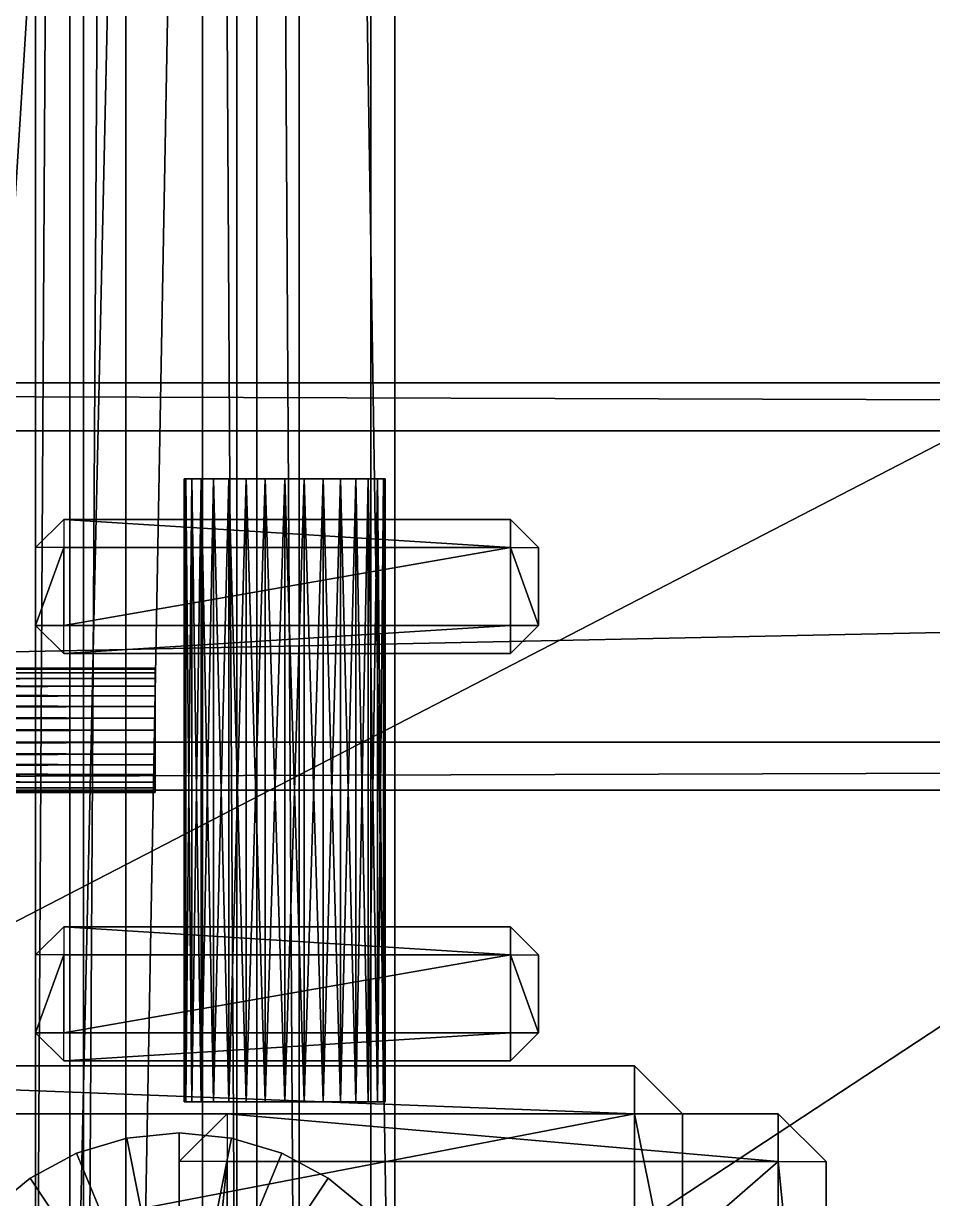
# Model space of a CAD drawing. Header units: millimetres. Extents: x -18 to 4450, y -985 to 970.
# Drawn here: x 1277.5 to 1467.2, y -517.7 to -272.5 of the extents above; entities that cross this region are included whole.
import ezdxf

# ---------------------------------------------------------------- set-up
doc = ezdxf.new("R2010")
doc.units = ezdxf.units.MM
for name, color, linetype in [('as_fitted_routes__j40_rt_022_drier_to_evaporator_and_evaporator_suction_to_compressor_ac_firewall_to_evaporator_suction_pair', 7, 'CONTINUOUS'), ('body__floor_cross_pressing_2', 40, 'CONTINUOUS'), ('body__floor_pan', 40, 'CONTINUOUS'), ('chassis__cab_body_mount_rubber_puck_3', 250, 'CONTINUOUS'), ('chassis__cab_body_mount_stand_3', 251, 'CONTINUOUS'), ('chassis__left_body_mount_outrigger_2', 251, 'CONTINUOUS'), ('chassis__left_frame_rail', 251, 'CONTINUOUS'), ('chassis__left_front_shackle_spring_hanger_inner_plate', 251, 'CONTINUOUS'), ('chassis__left_front_shackle_spring_hanger_outer_plate', 251, 'CONTINUOUS'), ('chassis__left_front_shackle_spring_pin', 9, 'CONTINUOUS'), ('hard_top__front_hardtop_roof_rib', 7, 'CONTINUOUS'), ('hard_top__white_hardtop_crowned_roof_skin', 7, 'CONTINUOUS'), ('hard_top__white_hardtop_roof', 7, 'CONTINUOUS'), ('interior__dashboard', 30, 'CONTINUOUS'), ('interior__left_front_floor_mat', 250, 'CONTINUOUS')]:
    doc.layers.add(name, color=color, linetype=linetype)

msp = doc.modelspace()

# ---------------------------------------------------------------- linework, layer by layer
at = {"layer": 'as_fitted_routes__j40_rt_022_drier_to_evaporator_and_evaporator_suction_to_compressor_ac_firewall_to_evaporator_suction_pair'}
for points in [[(654.999971, -407.000005, 1034.999967), (1304.999948, -407.000005, 1034.999967), (1304.999948, -407.249779, 1037.536144)], [(654.999971, -407.000005, 1034.999967), (1304.999948, -407.249779, 1037.536144), (654.999971, -407.249779, 1037.536144)], [(654.999971, -407.249779, 1032.463789), (1304.999948, -407.249779, 1032.463789), (1304.999948, -407.000005, 1034.999967)], [(654.999971, -407.249779, 1032.463789), (1304.999948, -407.000005, 1034.999967), (654.999971, -407.000005, 1034.999967)], [(1304.999948, -419.999987, 1034.999967), (1304.999948, -407.000005, 1034.999967), (1304.999948, -407.249779, 1037.536144)], [(1304.999948, -419.999987, 1034.999967), (1304.999948, -407.249779, 1032.463789), (1304.999948, -407.000005, 1034.999967)], [(654.999971, -407.249779, 1037.536144), (1304.999948, -407.249779, 1037.536144), (1304.999948, -407.989562, 1039.974928)], [(654.999971, -407.249779, 1037.536144), (1304.999948, -407.989562, 1039.974928), (654.999971, -407.989562, 1039.974928)], [(654.999971, -407.989562, 1030.025125), (1304.999948, -407.989562, 1030.025125), (1304.999948, -407.249779, 1032.463789)], [(654.999971, -407.989562, 1030.025125), (1304.999948, -407.249779, 1032.463789), (654.999971, -407.249779, 1032.463789)], [(654.999971, -407.989562, 1039.974928), (1304.999948, -407.989562, 1039.974928), (1304.999948, -409.190893, 1042.222381)], [(654.999971, -407.989562, 1039.974928), (1304.999948, -409.190893, 1042.222381), (654.999971, -409.190893, 1042.222381)], [(654.999971, -409.190893, 1027.777553), (1304.999948, -409.190893, 1027.777553), (1304.999948, -407.989562, 1030.025125)], [(654.999971, -409.190893, 1027.777553), (1304.999948, -407.989562, 1030.025125), (654.999971, -407.989562, 1030.025125)], [(654.999971, -409.190893, 1042.222381), (1304.999948, -409.190893, 1042.222381), (1304.999948, -410.80761, 1044.192433)], [(654.999971, -409.190893, 1042.222381), (1304.999948, -410.80761, 1044.192433), (654.999971, -410.80761, 1044.192433)], [(654.999971, -410.80761, 1025.807619), (1304.999948, -410.80761, 1025.807619), (1304.999948, -409.190893, 1027.777553)], [(654.999971, -410.80761, 1025.807619), (1304.999948, -409.190893, 1027.777553), (654.999971, -409.190893, 1027.777553)], [(1304.999948, -419.999987, 1034.999967), (1304.999948, -407.249779, 1037.536144), (1304.999948, -407.989562, 1039.974928)], [(1304.999948, -419.999987, 1034.999967), (1304.999948, -407.989562, 1030.025125), (1304.999948, -407.249779, 1032.463789)], [(1304.999948, -419.999987, 1034.999967), (1304.999948, -407.989562, 1039.974928), (1304.999948, -409.190893, 1042.222381)], [(1304.999948, -419.999987, 1034.999967), (1304.999948, -409.190893, 1027.777553), (1304.999948, -407.989562, 1030.025125)], [(1304.999948, -419.999987, 1034.999967), (1304.999948, -409.190893, 1042.222381), (1304.999948, -410.80761, 1044.192433)], [(1304.999948, -419.999987, 1034.999967), (1304.999948, -410.80761, 1025.807619), (1304.999948, -409.190893, 1027.777553)], [(654.999971, -410.80761, 1044.192433), (1304.999948, -410.80761, 1044.192433), (1304.999948, -412.777573, 1045.80915)], [(654.999971, -410.80761, 1044.192433), (1304.999948, -412.777573, 1045.80915), (654.999971, -412.777573, 1045.80915)], [(654.999971, -412.777573, 1024.190903), (1304.999948, -412.777573, 1024.190903), (1304.999948, -410.80761, 1025.807619)], [(654.999971, -412.777573, 1024.190903), (1304.999948, -410.80761, 1025.807619), (654.999971, -410.80761, 1025.807619)], [(1304.999948, -419.999987, 1034.999967), (1304.999948, -410.80761, 1044.192433), (1304.999948, -412.777573, 1045.80915)], [(1304.999948, -419.999987, 1034.999967), (1304.999948, -412.777573, 1024.190903), (1304.999948, -410.80761, 1025.807619)], [(654.999971, -412.777573, 1045.80915), (1304.999948, -412.777573, 1045.80915), (1304.999948, -415.025115, 1047.010422)], [(654.999971, -412.777573, 1045.80915), (1304.999948, -415.025115, 1047.010422), (654.999971, -415.025115, 1047.010422)], [(654.999971, -415.025115, 1022.989511), (1304.999948, -415.025115, 1022.989511), (1304.999948, -412.777573, 1024.190903)], [(654.999971, -415.025115, 1022.989511), (1304.999948, -412.777573, 1024.190903), (654.999971, -412.777573, 1024.190903)], [(1304.999948, -419.999987, 1034.999967), (1304.999948, -412.777573, 1045.80915), (1304.999948, -415.025115, 1047.010422)], [(1304.999948, -419.999987, 1034.999967), (1304.999948, -415.025115, 1022.989511), (1304.999948, -412.777573, 1024.190903)], [(654.999971, -415.025115, 1047.010422), (1304.999948, -415.025115, 1047.010422), (1304.999948, -417.463839, 1047.750235)], [(654.999971, -415.025115, 1047.010422), (1304.999948, -417.463839, 1047.750235), (654.999971, -417.463839, 1047.750235)], [(654.999971, -417.463839, 1022.249818), (1304.999948, -417.463839, 1022.249818), (1304.999948, -415.025115, 1022.989511)], [(654.999971, -417.463839, 1022.249818), (1304.999948, -415.025115, 1022.989511), (654.999971, -415.025115, 1022.989511)], [(1304.999948, -419.999987, 1034.999967), (1304.999948, -415.025115, 1047.010422), (1304.999948, -417.463839, 1047.750235)], [(1304.999948, -419.999987, 1034.999967), (1304.999948, -417.463839, 1022.249818), (1304.999948, -415.025115, 1022.989511)], [(654.999971, -417.463839, 1047.750235), (1304.999948, -417.463839, 1047.750235), (1304.999948, -419.999987, 1047.999978)], [(654.999971, -417.463839, 1047.750235), (1304.999948, -419.999987, 1047.999978), (654.999971, -419.999987, 1047.999978)], [(654.999971, -419.999987, 1021.999955), (1304.999948, -419.999987, 1021.999955), (1304.999948, -417.463839, 1022.249818)], [(654.999971, -419.999987, 1021.999955), (1304.999948, -417.463839, 1022.249818), (654.999971, -417.463839, 1022.249818)], [(1304.999948, -419.999987, 1034.999967), (1304.999948, -417.463839, 1047.750235), (1304.999948, -419.999987, 1047.999978)], [(1304.999948, -419.999987, 1034.999967), (1304.999948, -419.999987, 1021.999955), (1304.999948, -417.463839, 1022.249818)], [(654.999971, -419.999987, 1047.999978), (1304.999948, -419.999987, 1047.999978), (1304.999948, -422.536165, 1047.750235)], [(654.999971, -419.999987, 1047.999978), (1304.999948, -422.536165, 1047.750235), (654.999971, -422.536165, 1047.750235)], [(654.999971, -422.536165, 1022.249818), (1304.999948, -422.536165, 1022.249818), (1304.999948, -419.999987, 1021.999955)], [(654.999971, -422.536165, 1022.249818), (1304.999948, -419.999987, 1021.999955), (654.999971, -419.999987, 1021.999955)], [(1304.999948, -419.999987, 1034.999967), (1304.999948, -419.999987, 1047.999978), (1304.999948, -422.536165, 1047.750235)], [(1304.999948, -419.999987, 1034.999967), (1304.999948, -422.536165, 1047.750235), (1304.999948, -424.974889, 1047.010422)], [(1304.999948, -419.999987, 1034.999967), (1304.999948, -424.974889, 1047.010422), (1304.999948, -427.222401, 1045.80915)], [(1304.999948, -419.999987, 1034.999967), (1304.999948, -427.222401, 1045.80915), (1304.999948, -429.192394, 1044.192433)], [(1304.999948, -419.999987, 1034.999967), (1304.999948, -429.192394, 1044.192433), (1304.999948, -430.80911, 1042.222381)], [(1304.999948, -419.999987, 1034.999967), (1304.999948, -430.80911, 1042.222381), (1304.999948, -432.010442, 1039.974928)], [(1304.999948, -419.999987, 1034.999967), (1304.999948, -432.010442, 1039.974928), (1304.999948, -432.750195, 1037.536144)], [(1304.999948, -419.999987, 1034.999967), (1304.999948, -432.750195, 1037.536144), (1304.999948, -432.999998, 1034.999967)], [(1304.999948, -419.999987, 1034.999967), (1304.999948, -432.999998, 1034.999967), (1304.999948, -432.750195, 1032.463789)], [(1304.999948, -419.999987, 1034.999967), (1304.999948, -432.750195, 1032.463789), (1304.999948, -432.010442, 1030.025125)], [(1304.999948, -419.999987, 1034.999967), (1304.999948, -432.010442, 1030.025125), (1304.999948, -430.80911, 1027.777553)], [(1304.999948, -419.999987, 1034.999967), (1304.999948, -430.80911, 1027.777553), (1304.999948, -429.192394, 1025.807619)], [(1304.999948, -419.999987, 1034.999967), (1304.999948, -429.192394, 1025.807619), (1304.999948, -427.222401, 1024.190903)], [(1304.999948, -419.999987, 1034.999967), (1304.999948, -427.222401, 1024.190903), (1304.999948, -424.974889, 1022.989511)], [(1304.999948, -419.999987, 1034.999967), (1304.999948, -424.974889, 1022.989511), (1304.999948, -422.536165, 1022.249818)], [(1304.999948, -419.999987, 1034.999967), (1304.999948, -422.536165, 1022.249818), (1304.999948, -419.999987, 1021.999955)], [(654.999971, -422.536165, 1047.750235), (1304.999948, -422.536165, 1047.750235), (1304.999948, -424.974889, 1047.010422)], [(654.999971, -422.536165, 1047.750235), (1304.999948, -424.974889, 1047.010422), (654.999971, -424.974889, 1047.010422)], [(654.999971, -424.974889, 1022.989511), (1304.999948, -424.974889, 1022.989511), (1304.999948, -422.536165, 1022.249818)], [(654.999971, -424.974889, 1022.989511), (1304.999948, -422.536165, 1022.249818), (654.999971, -422.536165, 1022.249818)], [(654.999971, -424.974889, 1047.010422), (1304.999948, -424.974889, 1047.010422), (1304.999948, -427.222401, 1045.80915)], [(654.999971, -424.974889, 1047.010422), (1304.999948, -427.222401, 1045.80915), (654.999971, -427.222401, 1045.80915)], [(654.999971, -427.222401, 1024.190903), (1304.999948, -427.222401, 1024.190903), (1304.999948, -424.974889, 1022.989511)], [(654.999971, -427.222401, 1024.190903), (1304.999948, -424.974889, 1022.989511), (654.999971, -424.974889, 1022.989511)], [(654.999971, -427.222401, 1045.80915), (1304.999948, -427.222401, 1045.80915), (1304.999948, -429.192394, 1044.192433)], [(654.999971, -427.222401, 1045.80915), (1304.999948, -429.192394, 1044.192433), (654.999971, -429.192394, 1044.192433)], [(654.999971, -429.192394, 1025.807619), (1304.999948, -429.192394, 1025.807619), (1304.999948, -427.222401, 1024.190903)], [(654.999971, -429.192394, 1025.807619), (1304.999948, -427.222401, 1024.190903), (654.999971, -427.222401, 1024.190903)], [(654.999971, -429.192394, 1044.192433), (1304.999948, -429.192394, 1044.192433), (1304.999948, -430.80911, 1042.222381)], [(654.999971, -429.192394, 1044.192433), (1304.999948, -430.80911, 1042.222381), (654.999971, -430.80911, 1042.222381)], [(654.999971, -430.80911, 1027.777553), (1304.999948, -430.80911, 1027.777553), (1304.999948, -429.192394, 1025.807619)], [(654.999971, -430.80911, 1027.777553), (1304.999948, -429.192394, 1025.807619), (654.999971, -429.192394, 1025.807619)], [(654.999971, -430.80911, 1042.222381), (1304.999948, -430.80911, 1042.222381), (1304.999948, -432.010442, 1039.974928)], [(654.999971, -430.80911, 1042.222381), (1304.999948, -432.010442, 1039.974928), (654.999971, -432.010442, 1039.974928)], [(654.999971, -432.010442, 1030.025125), (1304.999948, -432.010442, 1030.025125), (1304.999948, -430.80911, 1027.777553)], [(654.999971, -432.010442, 1030.025125), (1304.999948, -430.80911, 1027.777553), (654.999971, -430.80911, 1027.777553)], [(654.999971, -432.010442, 1039.974928), (1304.999948, -432.010442, 1039.974928), (1304.999948, -432.750195, 1037.536144)], [(654.999971, -432.010442, 1039.974928), (1304.999948, -432.750195, 1037.536144), (654.999971, -432.750195, 1037.536144)], [(654.999971, -432.750195, 1032.463789), (1304.999948, -432.750195, 1032.463789), (1304.999948, -432.010442, 1030.025125)], [(654.999971, -432.750195, 1032.463789), (1304.999948, -432.010442, 1030.025125), (654.999971, -432.010442, 1030.025125)], [(654.999971, -432.750195, 1037.536144), (1304.999948, -432.750195, 1037.536144), (1304.999948, -432.999998, 1034.999967)], [(654.999971, -432.750195, 1037.536144), (1304.999948, -432.999998, 1034.999967), (654.999971, -432.999998, 1034.999967)], [(654.999971, -432.999998, 1034.999967), (1304.999948, -432.999998, 1034.999967), (1304.999948, -432.750195, 1032.463789)], [(654.999971, -432.999998, 1034.999967), (1304.999948, -432.750195, 1032.463789), (654.999971, -432.750195, 1032.463789)]]:
    msp.add_3dface(points, dxfattribs=at)
at = {"layer": 'body__floor_cross_pressing_2'}
for points in [[(1279.999971, -622.860014, 742.139995), (1279.999971, -622.860014, 761.860013), (1279.999971, 622.860014, 761.860013)], [(1279.999971, -622.860014, 742.139995), (1279.999971, 622.860014, 761.860013), (1279.999971, 622.860014, 742.139995)], [(1279.999971, -622.860014, 742.139995), (1287.140012, -622.860014, 735.000014), (1287.140012, 622.860014, 735.000014)], [(1279.999971, -622.860014, 742.139995), (1287.140012, 622.860014, 735.000014), (1279.999971, 622.860014, 742.139995)], [(1279.999971, -622.860014, 761.860013), (1287.140012, -622.860014, 768.999994), (1287.140012, 622.860014, 768.999994)], [(1279.999971, -622.860014, 761.860013), (1287.140012, 622.860014, 768.999994), (1279.999971, 622.860014, 761.860013)], [(1287.140012, -622.860014, 768.999994), (1314.859986, -622.860014, 768.999994), (1314.859986, 622.860014, 768.999994)], [(1287.140012, -622.860014, 768.999994), (1314.859986, 622.860014, 768.999994), (1287.140012, 622.860014, 768.999994)], [(1287.140012, -622.860014, 735.000014), (1287.140012, 622.860014, 735.000014), (1314.859986, 622.860014, 735.000014)], [(1287.140012, -622.860014, 735.000014), (1314.859986, 622.860014, 735.000014), (1314.859986, -622.860014, 735.000014)], [(1322.000027, -622.860014, 742.139995), (1314.859986, -622.860014, 735.000014), (1314.859986, 622.860014, 735.000014)], [(1322.000027, -622.860014, 742.139995), (1314.859986, 622.860014, 735.000014), (1322.000027, 622.860014, 742.139995)], [(1322.000027, -622.860014, 761.860013), (1314.859986, -622.860014, 768.999994), (1314.859986, 622.860014, 768.999994)], [(1322.000027, -622.860014, 761.860013), (1314.859986, 622.860014, 768.999994), (1322.000027, 622.860014, 761.860013)], [(1322.000027, -622.860014, 742.139995), (1322.000027, 622.860014, 742.139995), (1322.000027, 622.860014, 761.860013)], [(1322.000027, -622.860014, 742.139995), (1322.000027, 622.860014, 761.860013), (1322.000027, -622.860014, 761.860013)]]:
    msp.add_3dface(points, dxfattribs=at)
at = {"layer": 'body__floor_pan'}
for points in [[(901.549995, -653.450012, 670.000017), (3428.450108, -653.450012, 670.000017), (3428.450108, 653.450012, 670.000017)], [(901.549995, -653.450012, 670.000017), (3428.450108, 653.450012, 670.000017), (901.549995, 653.450012, 670.000017)], [(901.549995, -653.450012, 615.00001), (901.549995, 653.450012, 615.00001), (3428.450108, 653.450012, 615.00001)], [(901.549995, -653.450012, 615.00001), (3428.450108, 653.450012, 615.00001), (3428.450108, -653.450012, 615.00001)]]:
    msp.add_3dface(points, dxfattribs=at)
at = {"layer": 'chassis__cab_body_mount_rubber_puck_3'}
for points in [[(1299.074888, -505.076051, 538.999975), (1299.074888, -505.076051, 580.99997), (1288.569689, -508.262753, 580.99997)], [(1299.074888, -505.076051, 538.999975), (1288.569689, -508.262753, 580.99997), (1288.569689, -508.262753, 538.999975)], [(1309.999943, -560.000002, 538.999975), (1288.569689, -508.262753, 538.999975), (1299.074888, -505.076051, 538.999975)], [(1309.999943, -560.000002, 580.99997), (1299.074888, -505.076051, 580.99997), (1288.569689, -508.262753, 580.99997)], [(1309.999943, -504.000008, 538.999975), (1309.999943, -504.000008, 580.99997), (1299.074888, -505.076051, 580.99997)], [(1309.999943, -504.000008, 538.999975), (1299.074888, -505.076051, 580.99997), (1299.074888, -505.076051, 538.999975)], [(1309.999943, -560.000002, 538.999975), (1299.074888, -505.076051, 538.999975), (1309.999943, -504.000008, 538.999975)], [(1309.999943, -560.000002, 580.99997), (1309.999943, -504.000008, 580.99997), (1299.074888, -505.076051, 580.99997)], [(1320.925117, -505.076051, 538.999975), (1320.925117, -505.076051, 580.99997), (1309.999943, -504.000008, 580.99997)], [(1320.925117, -505.076051, 538.999975), (1309.999943, -504.000008, 580.99997), (1309.999943, -504.000008, 538.999975)], [(1309.999943, -560.000002, 538.999975), (1309.999943, -504.000008, 538.999975), (1320.925117, -505.076051, 538.999975)], [(1309.999943, -560.000002, 580.99997), (1320.925117, -505.076051, 580.99997), (1309.999943, -504.000008, 580.99997)], [(1309.999943, -560.000002, 538.999975), (1320.925117, -505.076051, 538.999975), (1331.430316, -508.262753, 538.999975)], [(1309.999943, -560.000002, 580.99997), (1331.430316, -508.262753, 580.99997), (1320.925117, -505.076051, 580.99997)], [(1331.430316, -508.262753, 538.999975), (1331.430316, -508.262753, 580.99997), (1320.925117, -505.076051, 580.99997)], [(1331.430316, -508.262753, 538.999975), (1320.925117, -505.076051, 580.99997), (1320.925117, -505.076051, 538.999975)], [(1288.569689, -508.262753, 538.999975), (1288.569689, -508.262753, 580.99997), (1278.888106, -513.437688, 580.99997)], [(1288.569689, -508.262753, 538.999975), (1278.888106, -513.437688, 580.99997), (1278.888106, -513.437688, 538.999975)], [(1309.999943, -560.000002, 538.999975), (1278.888106, -513.437688, 538.999975), (1288.569689, -508.262753, 538.999975)], [(1309.999943, -560.000002, 580.99997), (1288.569689, -508.262753, 580.99997), (1278.888106, -513.437688, 580.99997)], [(1309.999943, -560.000002, 538.999975), (1331.430316, -508.262753, 538.999975), (1341.111898, -513.437688, 538.999975)], [(1309.999943, -560.000002, 580.99997), (1341.111898, -513.437688, 580.99997), (1331.430316, -508.262753, 580.99997)], [(1341.111898, -513.437688, 538.999975), (1341.111898, -513.437688, 580.99997), (1331.430316, -508.262753, 580.99997)], [(1341.111898, -513.437688, 538.999975), (1331.430316, -508.262753, 580.99997), (1331.430316, -508.262753, 538.999975)], [(1278.888106, -513.437688, 538.999975), (1278.888106, -513.437688, 580.99997), (1270.402074, -520.402014, 580.99997)], [(1278.888106, -513.437688, 538.999975), (1270.402074, -520.402014, 580.99997), (1270.402074, -520.402014, 538.999975)], [(1309.999943, -560.000002, 538.999975), (1270.402074, -520.402014, 538.999975), (1278.888106, -513.437688, 538.999975)], [(1309.999943, -560.000002, 580.99997), (1278.888106, -513.437688, 580.99997), (1270.402074, -520.402014, 580.99997)], [(1309.999943, -560.000002, 538.999975), (1341.111898, -513.437688, 538.999975), (1349.597931, -520.402014, 538.999975)], [(1309.999943, -560.000002, 580.99997), (1349.597931, -520.402014, 580.99997), (1341.111898, -513.437688, 580.99997)], [(1349.597931, -520.402014, 538.999975), (1349.597931, -520.402014, 580.99997), (1341.111898, -513.437688, 580.99997)], [(1349.597931, -520.402014, 538.999975), (1341.111898, -513.437688, 580.99997), (1341.111898, -513.437688, 538.999975)]]:
    msp.add_3dface(points, dxfattribs=at)
at = {"layer": 'chassis__cab_body_mount_stand_3'}
for points in [[(1309.999943, -509.99999, 509.99999), (1320.000052, -500, 509.99999), (1320.000052, -500, 541.999996)], [(1309.999943, -509.99999, 509.99999), (1320.000052, -500, 541.999996), (1309.999943, -509.99999, 541.999996)], [(1309.999943, -509.99999, 509.99999), (1320.000052, -500, 509.99999), (1320.000052, -509.99999, 500)], [(1309.999943, -509.99999, 541.999996), (1320.000052, -500, 541.999996), (1320.000052, -509.99999, 551.999986)], [(1320.000052, -500, 509.99999), (1320.000052, -500, 541.999996), (1434.999943, -500, 541.999996)], [(1320.000052, -500, 509.99999), (1434.999943, -500, 541.999996), (1434.999943, -500, 509.99999)], [(1320.000052, -500, 509.99999), (1320.000052, -509.99999, 500), (1434.999943, -509.99999, 500)], [(1320.000052, -500, 509.99999), (1434.999943, -509.99999, 500), (1434.999943, -500, 509.99999)], [(1320.000052, -500, 541.999996), (1320.000052, -509.99999, 551.999986), (1434.999943, -509.99999, 551.999986)], [(1320.000052, -500, 541.999996), (1434.999943, -509.99999, 551.999986), (1434.999943, -500, 541.999996)], [(1445.000052, -509.99999, 509.99999), (1434.999943, -500, 509.99999), (1434.999943, -500, 541.999996)], [(1445.000052, -509.99999, 509.99999), (1434.999943, -500, 541.999996), (1445.000052, -509.99999, 541.999996)], [(1445.000052, -509.99999, 509.99999), (1434.999943, -500, 509.99999), (1434.999943, -509.99999, 500)], [(1445.000052, -509.99999, 541.999996), (1434.999943, -500, 541.999996), (1434.999943, -509.99999, 551.999986)], [(1309.999943, -610.000014, 509.99999), (1309.999943, -610.000014, 541.999996), (1309.999943, -509.99999, 541.999996)], [(1309.999943, -610.000014, 509.99999), (1309.999943, -509.99999, 541.999996), (1309.999943, -509.99999, 509.99999)], [(1309.999943, -610.000014, 509.99999), (1320.000052, -610.000014, 500), (1320.000052, -509.99999, 500)], [(1309.999943, -610.000014, 509.99999), (1320.000052, -509.99999, 500), (1309.999943, -509.99999, 509.99999)], [(1309.999943, -610.000014, 541.999996), (1320.000052, -610.000014, 551.999986), (1320.000052, -509.99999, 551.999986)], [(1309.999943, -610.000014, 541.999996), (1320.000052, -509.99999, 551.999986), (1309.999943, -509.99999, 541.999996)], [(1320.000052, -610.000014, 551.999986), (1434.999943, -610.000014, 551.999986), (1434.999943, -509.99999, 551.999986)], [(1320.000052, -610.000014, 551.999986), (1434.999943, -509.99999, 551.999986), (1320.000052, -509.99999, 551.999986)], [(1320.000052, -610.000014, 500), (1320.000052, -509.99999, 500), (1434.999943, -509.99999, 500)], [(1320.000052, -610.000014, 500), (1434.999943, -509.99999, 500), (1434.999943, -610.000014, 500)], [(1445.000052, -610.000014, 509.99999), (1434.999943, -610.000014, 500), (1434.999943, -509.99999, 500)], [(1445.000052, -610.000014, 509.99999), (1434.999943, -509.99999, 500), (1445.000052, -509.99999, 509.99999)], [(1445.000052, -610.000014, 541.999996), (1434.999943, -610.000014, 551.999986), (1434.999943, -509.99999, 551.999986)], [(1445.000052, -610.000014, 541.999996), (1434.999943, -509.99999, 551.999986), (1445.000052, -509.99999, 541.999996)], [(1445.000052, -610.000014, 509.99999), (1445.000052, -509.99999, 509.99999), (1445.000052, -509.99999, 541.999996)], [(1445.000052, -610.000014, 509.99999), (1445.000052, -509.99999, 541.999996), (1445.000052, -610.000014, 541.999996)]]:
    msp.add_3dface(points, dxfattribs=at)
at = {"layer": 'chassis__left_body_mount_outrigger_2'}
for points in [[(1144.999981, -490.00001, 535.000026), (1144.999981, -490.00001, 569.999993), (1404.999971, -490.00001, 569.999993)], [(1144.999981, -490.00001, 535.000026), (1404.999971, -490.00001, 569.999993), (1404.999971, -490.00001, 535.000026)], [(1144.999981, -490.00001, 535.000026), (1144.999981, -500, 524.999976), (1404.999971, -500, 524.999976)], [(1144.999981, -490.00001, 535.000026), (1404.999971, -500, 524.999976), (1404.999971, -490.00001, 535.000026)], [(1144.999981, -490.00001, 569.999993), (1144.999981, -500, 579.999983), (1404.999971, -500, 579.999983)], [(1144.999981, -490.00001, 569.999993), (1404.999971, -500, 579.999983), (1404.999971, -490.00001, 569.999993)], [(1414.999962, -500, 535.000026), (1404.999971, -490.00001, 535.000026), (1404.999971, -490.00001, 569.999993)], [(1414.999962, -500, 535.000026), (1404.999971, -490.00001, 569.999993), (1414.999962, -500, 569.999993)], [(1414.999962, -500, 535.000026), (1404.999971, -490.00001, 535.000026), (1404.999971, -500, 524.999976)], [(1414.999962, -500, 569.999993), (1404.999971, -490.00001, 569.999993), (1404.999971, -500, 579.999983)], [(1144.999981, -550.000012, 579.999983), (1404.999971, -550.000012, 579.999983), (1404.999971, -500, 579.999983)], [(1144.999981, -550.000012, 579.999983), (1404.999971, -500, 579.999983), (1144.999981, -500, 579.999983)], [(1144.999981, -550.000012, 524.999976), (1144.999981, -500, 524.999976), (1404.999971, -500, 524.999976)], [(1144.999981, -550.000012, 524.999976), (1404.999971, -500, 524.999976), (1404.999971, -550.000012, 524.999976)], [(1414.999962, -550.000012, 535.000026), (1404.999971, -550.000012, 524.999976), (1404.999971, -500, 524.999976)], [(1414.999962, -550.000012, 535.000026), (1404.999971, -500, 524.999976), (1414.999962, -500, 535.000026)], [(1414.999962, -550.000012, 569.999993), (1404.999971, -550.000012, 579.999983), (1404.999971, -500, 579.999983)], [(1414.999962, -550.000012, 569.999993), (1404.999971, -500, 579.999983), (1414.999962, -500, 569.999993)], [(1414.999962, -550.000012, 535.000026), (1414.999962, -500, 535.000026), (1414.999962, -500, 569.999993)], [(1414.999962, -550.000012, 535.000026), (1414.999962, -500, 569.999993), (1414.999962, -550.000012, 569.999993)]]:
    msp.add_3dface(points, dxfattribs=at)
at = {"layer": 'chassis__left_frame_rail'}
for points in [[(370.000005, -347.499996, 439.999998), (370.000005, -347.499996, 540.000021), (3490.00001, -347.499996, 540.000021)], [(370.000005, -347.499996, 439.999998), (3490.00001, -347.499996, 540.000021), (3490.00001, -347.499996, 439.999998)], [(370.000005, -347.499996, 439.999998), (370.000005, -357.499987, 430.000007), (3490.00001, -357.499987, 430.000007)], [(370.000005, -347.499996, 439.999998), (3490.00001, -357.499987, 430.000007), (3490.00001, -347.499996, 439.999998)], [(370.000005, -347.499996, 540.000021), (370.000005, -357.499987, 550.000012), (3490.00001, -357.499987, 550.000012)], [(370.000005, -347.499996, 540.000021), (3490.00001, -357.499987, 550.000012), (3490.00001, -347.499996, 540.000021)], [(370.000005, -422.500014, 550.000012), (3490.00001, -422.500014, 550.000012), (3490.00001, -357.499987, 550.000012)], [(370.000005, -422.500014, 550.000012), (3490.00001, -357.499987, 550.000012), (370.000005, -357.499987, 550.000012)], [(370.000005, -422.500014, 430.000007), (370.000005, -357.499987, 430.000007), (3490.00001, -357.499987, 430.000007)], [(370.000005, -422.500014, 430.000007), (3490.00001, -357.499987, 430.000007), (3490.00001, -422.500014, 430.000007)], [(370.000005, -432.500005, 439.999998), (370.000005, -422.500014, 430.000007), (3490.00001, -422.500014, 430.000007)], [(370.000005, -432.500005, 439.999998), (3490.00001, -422.500014, 430.000007), (3490.00001, -432.500005, 439.999998)], [(370.000005, -432.500005, 540.000021), (370.000005, -422.500014, 550.000012), (3490.00001, -422.500014, 550.000012)], [(370.000005, -432.500005, 540.000021), (3490.00001, -422.500014, 550.000012), (3490.00001, -432.500005, 540.000021)], [(370.000005, -432.500005, 439.999998), (3490.00001, -432.500005, 439.999998), (3490.00001, -432.500005, 540.000021)], [(370.000005, -432.500005, 439.999998), (3490.00001, -432.500005, 540.000021), (370.000005, -432.500005, 540.000021)]]:
    msp.add_3dface(points, dxfattribs=at)
at = {"layer": 'chassis__left_front_shackle_spring_hanger_inner_plate'}
for points in [[(1279.999971, -381.879985, 365.880013), (1285.87997, -375.999987, 365.880013), (1285.87997, -375.999987, 534.120023)], [(1279.999971, -381.879985, 365.880013), (1285.87997, -375.999987, 534.120023), (1279.999971, -381.879985, 534.120023)], [(1279.999971, -381.879985, 365.880013), (1285.87997, -375.999987, 365.880013), (1285.87997, -381.879985, 360.000014)], [(1279.999971, -381.879985, 534.120023), (1285.87997, -375.999987, 534.120023), (1285.87997, -381.879985, 540.000021)], [(1285.87997, -375.999987, 365.880013), (1285.87997, -375.999987, 534.120023), (1379.119992, -375.999987, 534.120023)], [(1285.87997, -375.999987, 365.880013), (1379.119992, -375.999987, 534.120023), (1379.119992, -375.999987, 365.880013)], [(1285.87997, -375.999987, 365.880013), (1285.87997, -381.879985, 360.000014), (1379.119992, -381.879985, 360.000014)], [(1285.87997, -375.999987, 365.880013), (1379.119992, -381.879985, 360.000014), (1379.119992, -375.999987, 365.880013)], [(1285.87997, -375.999987, 534.120023), (1285.87997, -381.879985, 540.000021), (1379.119992, -381.879985, 540.000021)], [(1285.87997, -375.999987, 534.120023), (1379.119992, -381.879985, 540.000021), (1379.119992, -375.999987, 534.120023)], [(1384.99999, -381.879985, 365.880013), (1379.119992, -375.999987, 365.880013), (1379.119992, -375.999987, 534.120023)], [(1384.99999, -381.879985, 365.880013), (1379.119992, -375.999987, 534.120023), (1384.99999, -381.879985, 534.120023)], [(1384.99999, -381.879985, 365.880013), (1379.119992, -375.999987, 365.880013), (1379.119992, -381.879985, 360.000014)], [(1384.99999, -381.879985, 534.120023), (1379.119992, -375.999987, 534.120023), (1379.119992, -381.879985, 540.000021)], [(1279.999971, -398.119986, 365.880013), (1279.999971, -398.119986, 534.120023), (1279.999971, -381.879985, 534.120023)], [(1279.999971, -398.119986, 365.880013), (1279.999971, -381.879985, 534.120023), (1279.999971, -381.879985, 365.880013)], [(1279.999971, -398.119986, 365.880013), (1285.87997, -398.119986, 360.000014), (1285.87997, -381.879985, 360.000014)], [(1279.999971, -398.119986, 365.880013), (1285.87997, -381.879985, 360.000014), (1279.999971, -381.879985, 365.880013)], [(1279.999971, -398.119986, 534.120023), (1285.87997, -398.119986, 540.000021), (1285.87997, -381.879985, 540.000021)], [(1279.999971, -398.119986, 534.120023), (1285.87997, -381.879985, 540.000021), (1279.999971, -381.879985, 534.120023)], [(1285.87997, -398.119986, 540.000021), (1379.119992, -398.119986, 540.000021), (1379.119992, -381.879985, 540.000021)], [(1285.87997, -398.119986, 540.000021), (1379.119992, -381.879985, 540.000021), (1285.87997, -381.879985, 540.000021)], [(1285.87997, -398.119986, 360.000014), (1285.87997, -381.879985, 360.000014), (1379.119992, -381.879985, 360.000014)], [(1285.87997, -398.119986, 360.000014), (1379.119992, -381.879985, 360.000014), (1379.119992, -398.119986, 360.000014)], [(1384.99999, -398.119986, 365.880013), (1379.119992, -398.119986, 360.000014), (1379.119992, -381.879985, 360.000014)], [(1384.99999, -398.119986, 365.880013), (1379.119992, -381.879985, 360.000014), (1384.99999, -381.879985, 365.880013)], [(1384.99999, -398.119986, 534.120023), (1379.119992, -398.119986, 540.000021), (1379.119992, -381.879985, 540.000021)], [(1384.99999, -398.119986, 534.120023), (1379.119992, -381.879985, 540.000021), (1384.99999, -381.879985, 534.120023)], [(1384.99999, -398.119986, 365.880013), (1384.99999, -381.879985, 365.880013), (1384.99999, -381.879985, 534.120023)], [(1384.99999, -398.119986, 365.880013), (1384.99999, -381.879985, 534.120023), (1384.99999, -398.119986, 534.120023)], [(1279.999971, -398.119986, 365.880013), (1285.87997, -404.000014, 365.880013), (1285.87997, -404.000014, 534.120023)], [(1279.999971, -398.119986, 365.880013), (1285.87997, -404.000014, 534.120023), (1279.999971, -398.119986, 534.120023)], [(1279.999971, -398.119986, 365.880013), (1285.87997, -404.000014, 365.880013), (1285.87997, -398.119986, 360.000014)], [(1279.999971, -398.119986, 534.120023), (1285.87997, -404.000014, 534.120023), (1285.87997, -398.119986, 540.000021)], [(1285.87997, -404.000014, 365.880013), (1285.87997, -398.119986, 360.000014), (1379.119992, -398.119986, 360.000014)], [(1285.87997, -404.000014, 365.880013), (1379.119992, -398.119986, 360.000014), (1379.119992, -404.000014, 365.880013)], [(1285.87997, -404.000014, 534.120023), (1285.87997, -398.119986, 540.000021), (1379.119992, -398.119986, 540.000021)], [(1285.87997, -404.000014, 534.120023), (1379.119992, -398.119986, 540.000021), (1379.119992, -404.000014, 534.120023)], [(1384.99999, -398.119986, 365.880013), (1379.119992, -404.000014, 365.880013), (1379.119992, -404.000014, 534.120023)], [(1384.99999, -398.119986, 365.880013), (1379.119992, -404.000014, 534.120023), (1384.99999, -398.119986, 534.120023)], [(1384.99999, -398.119986, 365.880013), (1379.119992, -404.000014, 365.880013), (1379.119992, -398.119986, 360.000014)], [(1384.99999, -398.119986, 534.120023), (1379.119992, -404.000014, 534.120023), (1379.119992, -398.119986, 540.000021)], [(1285.87997, -404.000014, 365.880013), (1379.119992, -404.000014, 365.880013), (1379.119992, -404.000014, 534.120023)], [(1285.87997, -404.000014, 365.880013), (1379.119992, -404.000014, 534.120023), (1285.87997, -404.000014, 534.120023)]]:
    msp.add_3dface(points, dxfattribs=at)
at = {"layer": 'chassis__left_front_shackle_spring_hanger_outer_plate'}
for points in [[(1279.999971, -466.879994, 365.880013), (1285.87997, -460.999995, 365.880013), (1285.87997, -460.999995, 534.120023)], [(1279.999971, -466.879994, 365.880013), (1285.87997, -460.999995, 534.120023), (1279.999971, -466.879994, 534.120023)], [(1279.999971, -466.879994, 365.880013), (1285.87997, -460.999995, 365.880013), (1285.87997, -466.879994, 360.000014)], [(1279.999971, -466.879994, 534.120023), (1285.87997, -460.999995, 534.120023), (1285.87997, -466.879994, 540.000021)], [(1285.87997, -460.999995, 365.880013), (1285.87997, -460.999995, 534.120023), (1379.119992, -460.999995, 534.120023)], [(1285.87997, -460.999995, 365.880013), (1379.119992, -460.999995, 534.120023), (1379.119992, -460.999995, 365.880013)], [(1285.87997, -460.999995, 365.880013), (1285.87997, -466.879994, 360.000014), (1379.119992, -466.879994, 360.000014)], [(1285.87997, -460.999995, 365.880013), (1379.119992, -466.879994, 360.000014), (1379.119992, -460.999995, 365.880013)], [(1285.87997, -460.999995, 534.120023), (1285.87997, -466.879994, 540.000021), (1379.119992, -466.879994, 540.000021)], [(1285.87997, -460.999995, 534.120023), (1379.119992, -466.879994, 540.000021), (1379.119992, -460.999995, 534.120023)], [(1384.99999, -466.879994, 365.880013), (1379.119992, -460.999995, 365.880013), (1379.119992, -460.999995, 534.120023)], [(1384.99999, -466.879994, 365.880013), (1379.119992, -460.999995, 534.120023), (1384.99999, -466.879994, 534.120023)], [(1384.99999, -466.879994, 365.880013), (1379.119992, -460.999995, 365.880013), (1379.119992, -466.879994, 360.000014)], [(1384.99999, -466.879994, 534.120023), (1379.119992, -460.999995, 534.120023), (1379.119992, -466.879994, 540.000021)], [(1279.999971, -483.119994, 365.880013), (1279.999971, -483.119994, 534.120023), (1279.999971, -466.879994, 534.120023)], [(1279.999971, -483.119994, 365.880013), (1279.999971, -466.879994, 534.120023), (1279.999971, -466.879994, 365.880013)], [(1279.999971, -483.119994, 365.880013), (1285.87997, -483.119994, 360.000014), (1285.87997, -466.879994, 360.000014)], [(1279.999971, -483.119994, 365.880013), (1285.87997, -466.879994, 360.000014), (1279.999971, -466.879994, 365.880013)], [(1279.999971, -483.119994, 534.120023), (1285.87997, -483.119994, 540.000021), (1285.87997, -466.879994, 540.000021)], [(1279.999971, -483.119994, 534.120023), (1285.87997, -466.879994, 540.000021), (1279.999971, -466.879994, 534.120023)], [(1285.87997, -483.119994, 540.000021), (1379.119992, -483.119994, 540.000021), (1379.119992, -466.879994, 540.000021)], [(1285.87997, -483.119994, 540.000021), (1379.119992, -466.879994, 540.000021), (1285.87997, -466.879994, 540.000021)], [(1285.87997, -483.119994, 360.000014), (1285.87997, -466.879994, 360.000014), (1379.119992, -466.879994, 360.000014)], [(1285.87997, -483.119994, 360.000014), (1379.119992, -466.879994, 360.000014), (1379.119992, -483.119994, 360.000014)], [(1384.99999, -483.119994, 365.880013), (1379.119992, -483.119994, 360.000014), (1379.119992, -466.879994, 360.000014)], [(1384.99999, -483.119994, 365.880013), (1379.119992, -466.879994, 360.000014), (1384.99999, -466.879994, 365.880013)], [(1384.99999, -483.119994, 534.120023), (1379.119992, -483.119994, 540.000021), (1379.119992, -466.879994, 540.000021)], [(1384.99999, -483.119994, 534.120023), (1379.119992, -466.879994, 540.000021), (1384.99999, -466.879994, 534.120023)], [(1384.99999, -483.119994, 365.880013), (1384.99999, -466.879994, 365.880013), (1384.99999, -466.879994, 534.120023)], [(1384.99999, -483.119994, 365.880013), (1384.99999, -466.879994, 534.120023), (1384.99999, -483.119994, 534.120023)], [(1279.999971, -483.119994, 365.880013), (1285.87997, -488.999993, 365.880013), (1285.87997, -488.999993, 534.120023)], [(1279.999971, -483.119994, 365.880013), (1285.87997, -488.999993, 534.120023), (1279.999971, -483.119994, 534.120023)], [(1279.999971, -483.119994, 365.880013), (1285.87997, -488.999993, 365.880013), (1285.87997, -483.119994, 360.000014)], [(1279.999971, -483.119994, 534.120023), (1285.87997, -488.999993, 534.120023), (1285.87997, -483.119994, 540.000021)], [(1285.87997, -488.999993, 365.880013), (1285.87997, -483.119994, 360.000014), (1379.119992, -483.119994, 360.000014)], [(1285.87997, -488.999993, 365.880013), (1379.119992, -483.119994, 360.000014), (1379.119992, -488.999993, 365.880013)], [(1285.87997, -488.999993, 534.120023), (1285.87997, -483.119994, 540.000021), (1379.119992, -483.119994, 540.000021)], [(1285.87997, -488.999993, 534.120023), (1379.119992, -483.119994, 540.000021), (1379.119992, -488.999993, 534.120023)], [(1384.99999, -483.119994, 365.880013), (1379.119992, -488.999993, 365.880013), (1379.119992, -488.999993, 534.120023)], [(1384.99999, -483.119994, 365.880013), (1379.119992, -488.999993, 534.120023), (1384.99999, -483.119994, 534.120023)], [(1384.99999, -483.119994, 365.880013), (1379.119992, -488.999993, 365.880013), (1379.119992, -483.119994, 360.000014)], [(1384.99999, -483.119994, 534.120023), (1379.119992, -488.999993, 534.120023), (1379.119992, -483.119994, 540.000021)], [(1285.87997, -488.999993, 365.880013), (1379.119992, -488.999993, 365.880013), (1379.119992, -488.999993, 534.120023)], [(1285.87997, -488.999993, 365.880013), (1379.119992, -488.999993, 534.120023), (1285.87997, -488.999993, 534.120023)]]:
    msp.add_3dface(points, dxfattribs=at)
at = {"layer": 'chassis__left_front_shackle_spring_pin'}
for points in [[(1311.403513, -497.500002, 434.096903), (1311.403513, -367.500007, 434.096903), (1310.99999, -367.500007, 430.000007)], [(1311.403513, -497.500002, 434.096903), (1310.99999, -367.500007, 430.000007), (1310.99999, -497.500002, 430.000007)], [(1332.000017, -367.500007, 430.000007), (1311.403513, -367.500007, 434.096903), (1310.99999, -367.500007, 430.000007)], [(1310.99999, -497.500002, 430.000007), (1310.99999, -367.500007, 430.000007), (1311.403513, -367.500007, 425.903112)], [(1310.99999, -497.500002, 430.000007), (1311.403513, -367.500007, 425.903112), (1311.403513, -497.500002, 425.903112)], [(1332.000017, -367.500007, 430.000007), (1310.99999, -367.500007, 430.000007), (1311.403513, -367.500007, 425.903112)], [(1312.598586, -497.500002, 438.036352), (1312.598586, -367.500007, 438.036352), (1311.403513, -367.500007, 434.096903)], [(1312.598586, -497.500002, 438.036352), (1311.403513, -367.500007, 434.096903), (1311.403513, -497.500002, 434.096903)], [(1332.000017, -367.500007, 430.000007), (1312.598586, -367.500007, 438.036352), (1311.403513, -367.500007, 434.096903)], [(1311.403513, -497.500002, 425.903112), (1311.403513, -367.500007, 425.903112), (1312.598586, -367.500007, 421.963662)], [(1311.403513, -497.500002, 425.903112), (1312.598586, -367.500007, 421.963662), (1312.598586, -497.500002, 421.963662)], [(1332.000017, -367.500007, 430.000007), (1311.403513, -367.500007, 425.903112), (1312.598586, -367.500007, 421.963662)], [(1314.539194, -497.500002, 441.666961), (1314.539194, -367.500007, 441.666961), (1312.598586, -367.500007, 438.036352)], [(1314.539194, -497.500002, 441.666961), (1312.598586, -367.500007, 438.036352), (1312.598586, -497.500002, 438.036352)], [(1332.000017, -367.500007, 430.000007), (1314.539194, -367.500007, 441.666961), (1312.598586, -367.500007, 438.036352)], [(1312.598586, -497.500002, 421.963662), (1312.598586, -367.500007, 421.963662), (1314.539194, -367.500007, 418.333024)], [(1312.598586, -497.500002, 421.963662), (1314.539194, -367.500007, 418.333024), (1314.539194, -497.500002, 418.333024)], [(1332.000017, -367.500007, 430.000007), (1312.598586, -367.500007, 421.963662), (1314.539194, -367.500007, 418.333024)], [(1317.150712, -497.500002, 444.849253), (1317.150712, -367.500007, 444.849253), (1314.539194, -367.500007, 441.666961)], [(1317.150712, -497.500002, 444.849253), (1314.539194, -367.500007, 441.666961), (1314.539194, -497.500002, 441.666961)], [(1332.000017, -367.500007, 430.000007), (1317.150712, -367.500007, 444.849253), (1314.539194, -367.500007, 441.666961)], [(1314.539194, -497.500002, 418.333024), (1314.539194, -367.500007, 418.333024), (1317.150712, -367.500007, 415.150762)], [(1314.539194, -497.500002, 418.333024), (1317.150712, -367.500007, 415.150762), (1317.150712, -497.500002, 415.150762)], [(1332.000017, -367.500007, 430.000007), (1314.539194, -367.500007, 418.333024), (1317.150712, -367.500007, 415.150762)], [(1320.333004, -497.500002, 447.46086), (1320.333004, -367.500007, 447.46086), (1317.150712, -367.500007, 444.849253)], [(1320.333004, -497.500002, 447.46086), (1317.150712, -367.500007, 444.849253), (1317.150712, -497.500002, 444.849253)], [(1332.000017, -367.500007, 430.000007), (1320.333004, -367.500007, 447.46086), (1317.150712, -367.500007, 444.849253)], [(1317.150712, -497.500002, 415.150762), (1317.150712, -367.500007, 415.150762), (1320.333004, -367.500007, 412.539124)], [(1317.150712, -497.500002, 415.150762), (1320.333004, -367.500007, 412.539124), (1320.333004, -497.500002, 412.539124)], [(1332.000017, -367.500007, 430.000007), (1317.150712, -367.500007, 415.150762), (1320.333004, -367.500007, 412.539124)], [(1323.963642, -497.500002, 449.401468), (1323.963642, -367.500007, 449.401468), (1320.333004, -367.500007, 447.46086)], [(1323.963642, -497.500002, 449.401468), (1320.333004, -367.500007, 447.46086), (1320.333004, -497.500002, 447.46086)], [(1332.000017, -367.500007, 430.000007), (1323.963642, -367.500007, 449.401468), (1320.333004, -367.500007, 447.46086)], [(1320.333004, -497.500002, 412.539124), (1320.333004, -367.500007, 412.539124), (1323.963642, -367.500007, 410.598516)], [(1320.333004, -497.500002, 412.539124), (1323.963642, -367.500007, 410.598516), (1323.963642, -497.500002, 410.598516)], [(1332.000017, -367.500007, 430.000007), (1320.333004, -367.500007, 412.539124), (1323.963642, -367.500007, 410.598516)], [(1327.903152, -497.500002, 450.596482), (1327.903152, -367.500007, 450.596482), (1323.963642, -367.500007, 449.401468)], [(1327.903152, -497.500002, 450.596482), (1323.963642, -367.500007, 449.401468), (1323.963642, -497.500002, 449.401468)], [(1332.000017, -367.500007, 430.000007), (1327.903152, -367.500007, 450.596482), (1323.963642, -367.500007, 449.401468)], [(1323.963642, -497.500002, 410.598516), (1323.963642, -367.500007, 410.598516), (1327.903152, -367.500007, 409.403503)], [(1323.963642, -497.500002, 410.598516), (1327.903152, -367.500007, 409.403503), (1327.903152, -497.500002, 409.403503)], [(1332.000017, -367.500007, 430.000007), (1323.963642, -367.500007, 410.598516), (1327.903152, -367.500007, 409.403503)], [(1332.000017, -497.500002, 451.000005), (1332.000017, -367.500007, 451.000005), (1327.903152, -367.500007, 450.596482)], [(1332.000017, -497.500002, 451.000005), (1327.903152, -367.500007, 450.596482), (1327.903152, -497.500002, 450.596482)], [(1332.000017, -367.500007, 430.000007), (1332.000017, -367.500007, 451.000005), (1327.903152, -367.500007, 450.596482)], [(1327.903152, -497.500002, 409.403503), (1327.903152, -367.500007, 409.403503), (1332.000017, -367.500007, 409.000009)], [(1327.903152, -497.500002, 409.403503), (1332.000017, -367.500007, 409.000009), (1332.000017, -497.500002, 409.000009)], [(1332.000017, -367.500007, 430.000007), (1327.903152, -367.500007, 409.403503), (1332.000017, -367.500007, 409.000009)], [(1332.000017, -367.500007, 430.000007), (1353.000045, -367.500007, 430.000007), (1352.596521, -367.500007, 434.096903)], [(1332.000017, -367.500007, 430.000007), (1352.596521, -367.500007, 434.096903), (1351.401448, -367.500007, 438.036352)], [(1332.000017, -367.500007, 430.000007), (1351.401448, -367.500007, 438.036352), (1349.46084, -367.500007, 441.666961)], [(1332.000017, -367.500007, 430.000007), (1349.46084, -367.500007, 441.666961), (1346.849203, -367.500007, 444.849253)], [(1332.000017, -367.500007, 430.000007), (1346.849203, -367.500007, 444.849253), (1343.66703, -367.500007, 447.46086)], [(1332.000017, -367.500007, 430.000007), (1343.66703, -367.500007, 447.46086), (1340.036392, -367.500007, 449.401468)], [(1332.000017, -367.500007, 430.000007), (1340.036392, -367.500007, 449.401468), (1336.096883, -367.500007, 450.596482)], [(1336.096883, -497.500002, 450.596482), (1336.096883, -367.500007, 450.596482), (1332.000017, -367.500007, 451.000005)], [(1336.096883, -497.500002, 450.596482), (1332.000017, -367.500007, 451.000005), (1332.000017, -497.500002, 451.000005)], [(1332.000017, -367.500007, 430.000007), (1336.096883, -367.500007, 450.596482), (1332.000017, -367.500007, 451.000005)], [(1332.000017, -497.500002, 409.000009), (1332.000017, -367.500007, 409.000009), (1336.096883, -367.500007, 409.403503)], [(1332.000017, -497.500002, 409.000009), (1336.096883, -367.500007, 409.403503), (1336.096883, -497.500002, 409.403503)], [(1332.000017, -367.500007, 430.000007), (1332.000017, -367.500007, 409.000009), (1336.096883, -367.500007, 409.403503)], [(1332.000017, -367.500007, 430.000007), (1336.096883, -367.500007, 409.403503), (1340.036392, -367.500007, 410.598516)], [(1332.000017, -367.500007, 430.000007), (1340.036392, -367.500007, 410.598516), (1343.66703, -367.500007, 412.539124)], [(1332.000017, -367.500007, 430.000007), (1343.66703, -367.500007, 412.539124), (1346.849203, -367.500007, 415.150762)], [(1332.000017, -367.500007, 430.000007), (1346.849203, -367.500007, 415.150762), (1349.46084, -367.500007, 418.333024)], [(1332.000017, -367.500007, 430.000007), (1349.46084, -367.500007, 418.333024), (1351.401448, -367.500007, 421.963662)], [(1332.000017, -367.500007, 430.000007), (1351.401448, -367.500007, 421.963662), (1352.596521, -367.500007, 425.903112)], [(1332.000017, -367.500007, 430.000007), (1352.596521, -367.500007, 425.903112), (1353.000045, -367.500007, 430.000007)], [(1340.036392, -497.500002, 449.401468), (1340.036392, -367.500007, 449.401468), (1336.096883, -367.500007, 450.596482)], [(1340.036392, -497.500002, 449.401468), (1336.096883, -367.500007, 450.596482), (1336.096883, -497.500002, 450.596482)], [(1336.096883, -497.500002, 409.403503), (1336.096883, -367.500007, 409.403503), (1340.036392, -367.500007, 410.598516)], [(1336.096883, -497.500002, 409.403503), (1340.036392, -367.500007, 410.598516), (1340.036392, -497.500002, 410.598516)], [(1343.66703, -497.500002, 447.46086), (1343.66703, -367.500007, 447.46086), (1340.036392, -367.500007, 449.401468)], [(1343.66703, -497.500002, 447.46086), (1340.036392, -367.500007, 449.401468), (1340.036392, -497.500002, 449.401468)], [(1340.036392, -497.500002, 410.598516), (1340.036392, -367.500007, 410.598516), (1343.66703, -367.500007, 412.539124)], [(1340.036392, -497.500002, 410.598516), (1343.66703, -367.500007, 412.539124), (1343.66703, -497.500002, 412.539124)], [(1346.849203, -497.500002, 444.849253), (1346.849203, -367.500007, 444.849253), (1343.66703, -367.500007, 447.46086)], [(1346.849203, -497.500002, 444.849253), (1343.66703, -367.500007, 447.46086), (1343.66703, -497.500002, 447.46086)], [(1343.66703, -497.500002, 412.539124), (1343.66703, -367.500007, 412.539124), (1346.849203, -367.500007, 415.150762)], [(1343.66703, -497.500002, 412.539124), (1346.849203, -367.500007, 415.150762), (1346.849203, -497.500002, 415.150762)], [(1349.46084, -497.500002, 441.666961), (1349.46084, -367.500007, 441.666961), (1346.849203, -367.500007, 444.849253)], [(1349.46084, -497.500002, 441.666961), (1346.849203, -367.500007, 444.849253), (1346.849203, -497.500002, 444.849253)], [(1346.849203, -497.500002, 415.150762), (1346.849203, -367.500007, 415.150762), (1349.46084, -367.500007, 418.333024)], [(1346.849203, -497.500002, 415.150762), (1349.46084, -367.500007, 418.333024), (1349.46084, -497.500002, 418.333024)], [(1351.401448, -497.500002, 438.036352), (1351.401448, -367.500007, 438.036352), (1349.46084, -367.500007, 441.666961)], [(1351.401448, -497.500002, 438.036352), (1349.46084, -367.500007, 441.666961), (1349.46084, -497.500002, 441.666961)], [(1349.46084, -497.500002, 418.333024), (1349.46084, -367.500007, 418.333024), (1351.401448, -367.500007, 421.963662)], [(1349.46084, -497.500002, 418.333024), (1351.401448, -367.500007, 421.963662), (1351.401448, -497.500002, 421.963662)], [(1352.596521, -497.500002, 434.096903), (1352.596521, -367.500007, 434.096903), (1351.401448, -367.500007, 438.036352)], [(1352.596521, -497.500002, 434.096903), (1351.401448, -367.500007, 438.036352), (1351.401448, -497.500002, 438.036352)], [(1351.401448, -497.500002, 421.963662), (1351.401448, -367.500007, 421.963662), (1352.596521, -367.500007, 425.903112)], [(1351.401448, -497.500002, 421.963662), (1352.596521, -367.500007, 425.903112), (1352.596521, -497.500002, 425.903112)], [(1353.000045, -497.500002, 430.000007), (1353.000045, -367.500007, 430.000007), (1352.596521, -367.500007, 434.096903)], [(1353.000045, -497.500002, 430.000007), (1352.596521, -367.500007, 434.096903), (1352.596521, -497.500002, 434.096903)], [(1352.596521, -497.500002, 425.903112), (1352.596521, -367.500007, 425.903112), (1353.000045, -367.500007, 430.000007)], [(1352.596521, -497.500002, 425.903112), (1353.000045, -367.500007, 430.000007), (1353.000045, -497.500002, 430.000007)], [(1332.000017, -497.500002, 430.000007), (1310.99999, -497.500002, 430.000007), (1311.403513, -497.500002, 434.096903)], [(1332.000017, -497.500002, 430.000007), (1311.403513, -497.500002, 425.903112), (1310.99999, -497.500002, 430.000007)], [(1332.000017, -497.500002, 430.000007), (1311.403513, -497.500002, 434.096903), (1312.598586, -497.500002, 438.036352)], [(1332.000017, -497.500002, 430.000007), (1312.598586, -497.500002, 421.963662), (1311.403513, -497.500002, 425.903112)], [(1332.000017, -497.500002, 430.000007), (1312.598586, -497.500002, 438.036352), (1314.539194, -497.500002, 441.666961)], [(1332.000017, -497.500002, 430.000007), (1314.539194, -497.500002, 418.333024), (1312.598586, -497.500002, 421.963662)], [(1332.000017, -497.500002, 430.000007), (1314.539194, -497.500002, 441.666961), (1317.150712, -497.500002, 444.849253)], [(1332.000017, -497.500002, 430.000007), (1317.150712, -497.500002, 415.150762), (1314.539194, -497.500002, 418.333024)], [(1332.000017, -497.500002, 430.000007), (1317.150712, -497.500002, 444.849253), (1320.333004, -497.500002, 447.46086)], [(1332.000017, -497.500002, 430.000007), (1320.333004, -497.500002, 412.539124), (1317.150712, -497.500002, 415.150762)], [(1332.000017, -497.500002, 430.000007), (1320.333004, -497.500002, 447.46086), (1323.963642, -497.500002, 449.401468)], [(1332.000017, -497.500002, 430.000007), (1323.963642, -497.500002, 410.598516), (1320.333004, -497.500002, 412.539124)], [(1332.000017, -497.500002, 430.000007), (1323.963642, -497.500002, 449.401468), (1327.903152, -497.500002, 450.596482)], [(1332.000017, -497.500002, 430.000007), (1327.903152, -497.500002, 409.403503), (1323.963642, -497.500002, 410.598516)], [(1332.000017, -497.500002, 430.000007), (1327.903152, -497.500002, 450.596482), (1332.000017, -497.500002, 451.000005)], [(1332.000017, -497.500002, 430.000007), (1332.000017, -497.500002, 409.000009), (1327.903152, -497.500002, 409.403503)], [(1332.000017, -497.500002, 430.000007), (1352.596521, -497.500002, 434.096903), (1353.000045, -497.500002, 430.000007)], [(1332.000017, -497.500002, 430.000007), (1351.401448, -497.500002, 438.036352), (1352.596521, -497.500002, 434.096903)], [(1332.000017, -497.500002, 430.000007), (1349.46084, -497.500002, 441.666961), (1351.401448, -497.500002, 438.036352)], [(1332.000017, -497.500002, 430.000007), (1346.849203, -497.500002, 444.849253), (1349.46084, -497.500002, 441.666961)], [(1332.000017, -497.500002, 430.000007), (1343.66703, -497.500002, 447.46086), (1346.849203, -497.500002, 444.849253)], [(1332.000017, -497.500002, 430.000007), (1340.036392, -497.500002, 449.401468), (1343.66703, -497.500002, 447.46086)], [(1332.000017, -497.500002, 430.000007), (1336.096883, -497.500002, 450.596482), (1340.036392, -497.500002, 449.401468)], [(1332.000017, -497.500002, 430.000007), (1332.000017, -497.500002, 451.000005), (1336.096883, -497.500002, 450.596482)], [(1332.000017, -497.500002, 430.000007), (1336.096883, -497.500002, 409.403503), (1332.000017, -497.500002, 409.000009)], [(1332.000017, -497.500002, 430.000007), (1340.036392, -497.500002, 410.598516), (1336.096883, -497.500002, 409.403503)], [(1332.000017, -497.500002, 430.000007), (1343.66703, -497.500002, 412.539124), (1340.036392, -497.500002, 410.598516)], [(1332.000017, -497.500002, 430.000007), (1346.849203, -497.500002, 415.150762), (1343.66703, -497.500002, 412.539124)], [(1332.000017, -497.500002, 430.000007), (1349.46084, -497.500002, 418.333024), (1346.849203, -497.500002, 415.150762)], [(1332.000017, -497.500002, 430.000007), (1351.401448, -497.500002, 421.963662), (1349.46084, -497.500002, 418.333024)], [(1332.000017, -497.500002, 430.000007), (1352.596521, -497.500002, 425.903112), (1351.401448, -497.500002, 421.963662)], [(1332.000017, -497.500002, 430.000007), (1353.000045, -497.500002, 430.000007), (1352.596521, -497.500002, 425.903112)]]:
    msp.add_3dface(points, dxfattribs=at)
at = {"layer": 'hard_top__front_hardtop_roof_rib'}
for points in [[(1289.999962, -746.179998, 1818.82), (1289.999962, -746.179998, 1843.179941), (1289.999962, 746.179998, 1843.179941)], [(1289.999962, -746.179998, 1818.82), (1289.999962, 746.179998, 1843.179941), (1289.999962, 746.179998, 1818.82)], [(1289.999962, -746.179998, 1818.82), (1298.820019, -746.179998, 1809.999943), (1298.820019, 746.179998, 1809.999943)], [(1289.999962, -746.179998, 1818.82), (1298.820019, 746.179998, 1809.999943), (1289.999962, 746.179998, 1818.82)], [(1289.999962, -746.179998, 1843.179941), (1298.820019, -746.179998, 1851.999998), (1298.820019, 746.179998, 1851.999998)], [(1289.999962, -746.179998, 1843.179941), (1298.820019, 746.179998, 1851.999998), (1289.999962, 746.179998, 1843.179941)], [(1298.820019, -746.179998, 1851.999998), (1326.179981, -746.179998, 1851.999998), (1326.179981, 746.179998, 1851.999998)], [(1298.820019, -746.179998, 1851.999998), (1326.179981, 746.179998, 1851.999998), (1298.820019, 746.179998, 1851.999998)], [(1298.820019, -746.179998, 1809.999943), (1298.820019, 746.179998, 1809.999943), (1326.179981, 746.179998, 1809.999943)], [(1298.820019, -746.179998, 1809.999943), (1326.179981, 746.179998, 1809.999943), (1326.179981, -746.179998, 1809.999943)], [(1335.000038, -746.179998, 1818.82), (1326.179981, -746.179998, 1809.999943), (1326.179981, 746.179998, 1809.999943)], [(1335.000038, -746.179998, 1818.82), (1326.179981, 746.179998, 1809.999943), (1335.000038, 746.179998, 1818.82)], [(1335.000038, -746.179998, 1843.179941), (1326.179981, -746.179998, 1851.999998), (1326.179981, 746.179998, 1851.999998)], [(1335.000038, -746.179998, 1843.179941), (1326.179981, 746.179998, 1851.999998), (1335.000038, 746.179998, 1843.179941)], [(1335.000038, -746.179998, 1818.82), (1335.000038, 746.179998, 1818.82), (1335.000038, 746.179998, 1843.179941)], [(1335.000038, -746.179998, 1818.82), (1335.000038, 746.179998, 1843.179941), (1335.000038, -746.179998, 1843.179941)]]:
    msp.add_3dface(points, dxfattribs=at)
at = {"layer": 'hard_top__white_hardtop_crowned_roof_skin'}
for points in [[(1125, -759.99999, 1886.000037), (3440.000057, -759.99999, 1896.000028), (3440.000057, 0, 1942.000031)], [(1125, -759.99999, 1886.000037), (3440.000057, 0, 1942.000031), (1125, 0, 1932.000041)], [(1125, -759.99999, 1860.000014), (1125, 0, 1906.000018), (3440.000057, 0, 1916.000009)], [(1125, -759.99999, 1860.000014), (3440.000057, 0, 1916.000009), (3440.000057, -759.99999, 1870.000005)]]:
    msp.add_3dface(points, dxfattribs=at)
at = {"layer": 'hard_top__white_hardtop_roof'}
for points in [[(1222.180009, -757.82001, 1896.000028), (3487.81991, -757.82001, 1896.000028), (3487.81991, 757.82001, 1896.000028)], [(1222.180009, -757.82001, 1896.000028), (3487.81991, 757.82001, 1896.000028), (1222.180009, 757.82001, 1896.000028)], [(1222.180009, -757.82001, 1838.000059), (1222.180009, 757.82001, 1838.000059), (3487.81991, 757.82001, 1838.000059)], [(1222.180009, -757.82001, 1838.000059), (3487.81991, 757.82001, 1838.000059), (3487.81991, -757.82001, 1838.000059)]]:
    msp.add_3dface(points, dxfattribs=at)
at = {"layer": 'interior__dashboard'}
for points in [[(1254.999995, -639.999986, 1299.999952), (1335.000038, -639.999986, 1299.999952), (1335.000038, 639.999986, 1299.999952)], [(1254.999995, -639.999986, 1299.999952), (1335.000038, 639.999986, 1299.999952), (1254.999995, 639.999986, 1299.999952)], [(1254.999995, -639.999986, 1080.000043), (1254.999995, 639.999986, 1080.000043), (1335.000038, 639.999986, 1080.000043)], [(1254.999995, -639.999986, 1080.000043), (1335.000038, 639.999986, 1080.000043), (1335.000038, -639.999986, 1080.000043)], [(1355.000019, -639.999986, 1100.000024), (1335.000038, -639.999986, 1080.000043), (1335.000038, 639.999986, 1080.000043)], [(1355.000019, -639.999986, 1100.000024), (1335.000038, 639.999986, 1080.000043), (1355.000019, 639.999986, 1100.000024)], [(1355.000019, -639.999986, 1279.999971), (1335.000038, -639.999986, 1299.999952), (1335.000038, 639.999986, 1299.999952)], [(1355.000019, -639.999986, 1279.999971), (1335.000038, 639.999986, 1299.999952), (1355.000019, 639.999986, 1279.999971)], [(1355.000019, -639.999986, 1100.000024), (1355.000019, 639.999986, 1100.000024), (1355.000019, 639.999986, 1279.999971)], [(1355.000019, -639.999986, 1100.000024), (1355.000019, 639.999986, 1279.999971), (1355.000019, -639.999986, 1279.999971)]]:
    msp.add_3dface(points, dxfattribs=at)
at = {"layer": 'interior__left_front_floor_mat'}
for points in [[(1350.000024, -560.000002, 722.99999), (1350.000024, -560.000002, 745.000005), (1350.000024, -59.999999, 745.000005)], [(1350.000024, -560.000002, 722.99999), (1350.000024, -59.999999, 745.000005), (1350.000024, -59.999999, 722.99999)], [(1350.000024, -560.000002, 745.000005), (2109.999895, -560.000002, 745.000005), (2109.999895, -59.999999, 745.000005)], [(1350.000024, -560.000002, 745.000005), (2109.999895, -59.999999, 745.000005), (1350.000024, -59.999999, 745.000005)], [(1350.000024, -560.000002, 722.99999), (1350.000024, -59.999999, 722.99999), (2109.999895, -59.999999, 722.99999)], [(1350.000024, -560.000002, 722.99999), (2109.999895, -59.999999, 722.99999), (2109.999895, -560.000002, 722.99999)]]:
    msp.add_3dface(points, dxfattribs=at)

doc.saveas('drawing.dxf')
